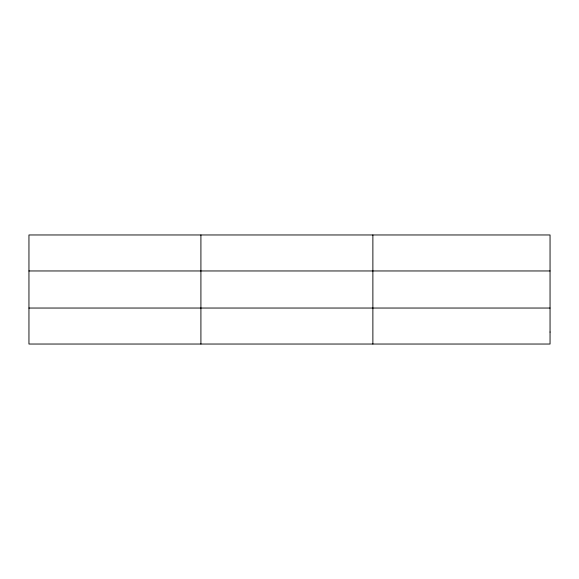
<?xml version="1.0" encoding="UTF-8"?>
<svg xmlns="http://www.w3.org/2000/svg" width="579" height="579" viewBox="0 0 579 579"><rect width="100%" height="100%" fill="white"/><g stroke="black" fill="none" stroke-linecap="round" stroke-linejoin="round"><path stroke-width="0.87" d="M200.913 234.965L200.913 344.035M372.876 234.965L372.876 344.035M28.95 270.958L550.05 270.958M28.95 308.042L550.05 308.042M550.05 332.042L550.05 344.035L28.95 344.035L28.95 234.965L550.05 234.965L550.05 332.042"/></g></svg>
